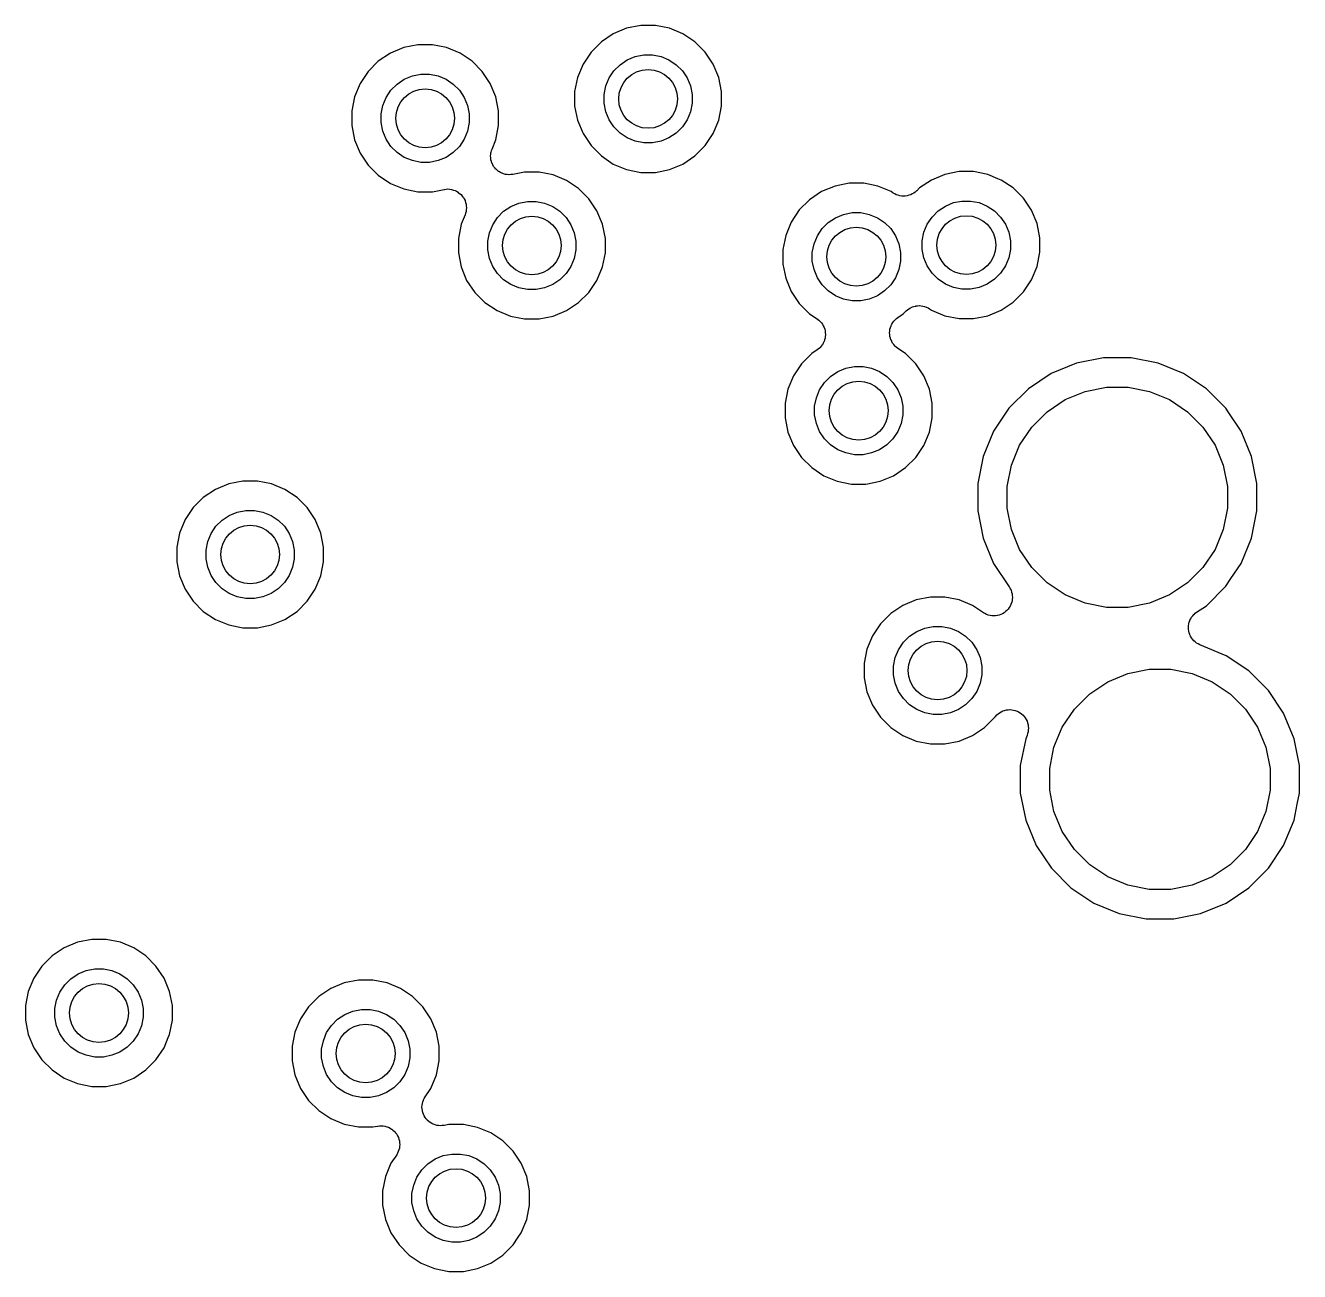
# Model space of a CAD drawing. Extents: x 76.5 to 170.2, y -170.2 to -83.1.
# Drawn here: x 124.2 to 132.87, y -120.46 to -111.97 of the extents above; entities that cross this region are included whole.
import ezdxf

# ---------------------------------------------------------------- set-up
doc = ezdxf.new("R2010")
doc.units = 0
doc.header["$MEASUREMENT"] = 0
doc.layers.add('BLACK', color=7, linetype='CONTINUOUS')

msp = doc.modelspace()

# ---------------------------------------------------------------- linework, layer by layer
at = {"layer": 'BLACK', "linetype": 'CONTINUOUS'}
for p, q in [((128.294, -111.993), (128.203, -112.03)), ((128.391, -111.974), (128.294, -111.993)), ((128.49, -111.974), (128.391, -111.974)), ((128.586, -111.993), (128.49, -111.974)), ((128.677, -112.03), (128.586, -111.993)), ((128.122, -112.085), (128.052, -112.155)), ((128.203, -112.03), (128.122, -112.085)), ((128.759, -112.085), (128.677, -112.03)), ((128.829, -112.155), (128.759, -112.085)), ((126.686, -112.163), (126.604, -112.217)), ((126.777, -112.125), (126.686, -112.163)), ((126.874, -112.106), (126.777, -112.125)), ((126.972, -112.106), (126.874, -112.106)), ((127.069, -112.125), (126.972, -112.106)), ((127.16, -112.163), (127.069, -112.125)), ((127.242, -112.217), (127.16, -112.163)), ((128.052, -112.155), (127.997, -112.237)), ((128.298, -112.208), (128.353, -112.185)), ((128.353, -112.185), (128.411, -112.174)), ((128.411, -112.174), (128.47, -112.174)), ((128.47, -112.174), (128.528, -112.185)), ((128.528, -112.185), (128.582, -112.208)), ((128.883, -112.237), (128.829, -112.155)), ((126.604, -112.217), (126.535, -112.287)), ((127.311, -112.287), (127.242, -112.217)), ((127.997, -112.237), (127.959, -112.328)), ((128.207, -112.282), (128.249, -112.241)), ((128.249, -112.241), (128.298, -112.208)), ((128.582, -112.208), (128.632, -112.241)), ((128.632, -112.241), (128.673, -112.282)), ((128.921, -112.328), (128.883, -112.237)), ((126.535, -112.287), (126.48, -112.369)), ((126.732, -112.373), (126.781, -112.34)), ((126.781, -112.34), (126.836, -112.317)), ((126.836, -112.317), (126.894, -112.306)), ((126.894, -112.306), (126.953, -112.306)), ((126.953, -112.306), (127.011, -112.317)), ((127.011, -112.317), (127.065, -112.34)), ((127.065, -112.34), (127.114, -112.373)), ((127.366, -112.369), (127.311, -112.287)), ((127.959, -112.328), (127.94, -112.424)), ((128.152, -112.386), (128.174, -112.331)), ((128.174, -112.331), (128.207, -112.282)), ((128.673, -112.282), (128.706, -112.331)), ((128.706, -112.331), (128.729, -112.386)), ((128.94, -112.424), (128.921, -112.328)), ((126.48, -112.369), (126.442, -112.46)), ((126.657, -112.464), (126.69, -112.414)), ((126.69, -112.414), (126.732, -112.373)), ((127.114, -112.373), (127.156, -112.414)), ((127.156, -112.414), (127.189, -112.464)), ((127.404, -112.46), (127.366, -112.369)), ((127.94, -112.424), (127.94, -112.523)), ((128.14, -112.444), (128.152, -112.386)), ((128.14, -112.503), (128.14, -112.444)), ((128.729, -112.386), (128.74, -112.444)), ((128.74, -112.444), (128.74, -112.503)), ((128.94, -112.523), (128.94, -112.424)), ((126.442, -112.46), (126.423, -112.556)), ((126.623, -112.576), (126.635, -112.518)), ((126.635, -112.518), (126.657, -112.464)), ((127.189, -112.464), (127.212, -112.518)), ((127.212, -112.518), (127.223, -112.576)), ((127.423, -112.556), (127.404, -112.46)), ((127.94, -112.523), (127.959, -112.619)), ((128.152, -112.561), (128.14, -112.503)), ((128.74, -112.503), (128.729, -112.561)), ((128.921, -112.619), (128.94, -112.523)), ((126.423, -112.556), (126.423, -112.655)), ((126.623, -112.635), (126.623, -112.576)), ((127.223, -112.576), (127.223, -112.635)), ((127.423, -112.655), (127.423, -112.556)), ((127.959, -112.619), (127.997, -112.71)), ((128.174, -112.616), (128.152, -112.561)), ((128.207, -112.665), (128.174, -112.616)), ((128.706, -112.616), (128.673, -112.665)), ((128.729, -112.561), (128.706, -112.616)), ((128.883, -112.71), (128.921, -112.619)), ((126.423, -112.655), (126.442, -112.752)), ((126.635, -112.693), (126.623, -112.635)), ((126.657, -112.748), (126.635, -112.693)), ((127.212, -112.693), (127.189, -112.748)), ((127.223, -112.635), (127.212, -112.693)), ((127.404, -112.752), (127.423, -112.655)), ((128.249, -112.707), (128.207, -112.665)), ((128.298, -112.739), (128.249, -112.707)), ((128.632, -112.707), (128.582, -112.739)), ((128.673, -112.665), (128.632, -112.707)), ((126.442, -112.752), (126.48, -112.843)), ((126.69, -112.797), (126.657, -112.748)), ((127.189, -112.748), (127.156, -112.797)), ((127.378, -112.815), (127.404, -112.752)), ((127.997, -112.71), (128.052, -112.792)), ((128.052, -112.792), (128.122, -112.862)), ((128.353, -112.762), (128.298, -112.739)), ((128.411, -112.774), (128.353, -112.762)), ((128.47, -112.774), (128.411, -112.774)), ((128.528, -112.762), (128.47, -112.774)), ((128.582, -112.739), (128.528, -112.762)), ((128.759, -112.862), (128.829, -112.792)), ((128.829, -112.792), (128.883, -112.71)), ((126.48, -112.843), (126.535, -112.924)), ((126.732, -112.839), (126.69, -112.797)), ((126.781, -112.872), (126.732, -112.839)), ((126.836, -112.894), (126.781, -112.872)), ((127.065, -112.872), (127.011, -112.894)), ((127.114, -112.839), (127.065, -112.872)), ((127.156, -112.797), (127.114, -112.839)), ((127.368, -112.863), (127.369, -112.85)), ((127.369, -112.875), (127.368, -112.863)), ((127.368, -112.863), (127.368, -112.863)), ((127.368, -112.863), (127.368, -112.863)), ((127.369, -112.85), (127.37, -112.838)), ((127.37, -112.887), (127.369, -112.875)), ((127.37, -112.838), (127.371, -112.838)), ((127.371, -112.838), (127.374, -112.826)), ((127.371, -112.838), (127.371, -112.838)), ((127.374, -112.826), (127.378, -112.815)), ((128.122, -112.862), (128.203, -112.917)), ((128.677, -112.917), (128.759, -112.862)), ((126.535, -112.924), (126.604, -112.994)), ((126.894, -112.906), (126.836, -112.894)), ((126.953, -112.906), (126.894, -112.906)), ((127.011, -112.894), (126.953, -112.906)), ((127.37, -112.888), (127.37, -112.887)), ((127.374, -112.899), (127.37, -112.888)), ((127.37, -112.888), (127.37, -112.888)), ((127.377, -112.911), (127.374, -112.899)), ((127.378, -112.912), (127.377, -112.911)), ((127.377, -112.911), (127.377, -112.911)), ((127.383, -112.922), (127.378, -112.912)), ((127.389, -112.933), (127.383, -112.922)), ((127.397, -112.943), (127.389, -112.933)), ((127.389, -112.933), (127.389, -112.933)), ((127.389, -112.933), (127.389, -112.933)), ((127.404, -112.952), (127.397, -112.943)), ((127.405, -112.952), (127.404, -112.952)), ((127.405, -112.953), (127.405, -112.952)), ((127.414, -112.96), (127.405, -112.953)), ((127.423, -112.968), (127.414, -112.96)), ((127.424, -112.968), (127.423, -112.968)), ((127.424, -112.969), (127.424, -112.968)), ((127.435, -112.974), (127.424, -112.969)), ((128.203, -112.917), (128.294, -112.954)), ((128.294, -112.954), (128.391, -112.974)), ((128.49, -112.974), (128.586, -112.954)), ((128.586, -112.954), (128.677, -112.917)), ((130.557, -112.969), (130.46, -112.988)), ((130.655, -112.969), (130.557, -112.969)), ((130.752, -112.988), (130.655, -112.969)), ((126.604, -112.994), (126.686, -113.049)), ((126.686, -113.049), (126.777, -113.086)), ((127.445, -112.98), (127.435, -112.974)), ((127.446, -112.98), (127.445, -112.98)), ((127.445, -112.98), (127.445, -112.98)), ((127.457, -112.984), (127.446, -112.98)), ((127.469, -112.988), (127.457, -112.984)), ((127.481, -112.989), (127.469, -112.988)), ((127.469, -112.988), (127.469, -112.988)), ((127.469, -112.988), (127.469, -112.988)), ((127.493, -112.99), (127.481, -112.989)), ((127.494, -112.99), (127.493, -112.99)), ((127.506, -112.989), (127.494, -112.99)), ((127.494, -112.99), (127.494, -112.99)), ((127.518, -112.988), (127.506, -112.989)), ((127.519, -112.988), (127.518, -112.988)), ((127.52, -112.988), (127.519, -112.988)), ((127.519, -112.988), (127.519, -112.988)), ((127.519, -112.988), (127.519, -112.988)), ((127.599, -112.972), (127.52, -112.988)), ((127.698, -112.972), (127.599, -112.972)), ((127.794, -112.991), (127.698, -112.972)), ((127.885, -113.029), (127.794, -112.991)), ((127.967, -113.084), (127.885, -113.029)), ((128.391, -112.974), (128.49, -112.974)), ((129.808, -113.048), (129.712, -113.068)), ((129.907, -113.048), (129.808, -113.048)), ((130.003, -113.068), (129.907, -113.048)), ((130.369, -113.026), (130.287, -113.08)), ((130.46, -112.988), (130.369, -113.026)), ((130.821, -113.017), (130.752, -112.988)), ((130.843, -113.026), (130.821, -113.017)), ((130.821, -113.017), (130.821, -113.017)), ((130.925, -113.08), (130.843, -113.026)), ((126.777, -113.086), (126.874, -113.106)), ((126.874, -113.106), (126.972, -113.106)), ((126.972, -113.106), (127.052, -113.09)), ((127.052, -113.09), (127.053, -113.09)), ((127.053, -113.09), (127.053, -113.09)), ((127.053, -113.09), (127.053, -113.09)), ((127.053, -113.09), (127.054, -113.09)), ((127.054, -113.09), (127.066, -113.089)), ((127.066, -113.089), (127.078, -113.087)), ((127.078, -113.087), (127.078, -113.087)), ((127.078, -113.087), (127.078, -113.087)), ((127.078, -113.087), (127.09, -113.089)), ((127.09, -113.089), (127.102, -113.09)), ((127.102, -113.09), (127.103, -113.09)), ((127.103, -113.09), (127.103, -113.09)), ((127.103, -113.09), (127.115, -113.094)), ((127.115, -113.094), (127.126, -113.097)), ((127.126, -113.097), (127.126, -113.098)), ((127.126, -113.098), (127.127, -113.098)), ((127.127, -113.098), (127.137, -113.103)), ((127.137, -113.103), (127.148, -113.109)), ((127.148, -113.109), (127.148, -113.109)), ((127.148, -113.109), (127.148, -113.11)), ((127.148, -113.11), (127.157, -113.117)), ((127.157, -113.117), (127.167, -113.125)), ((127.167, -113.125), (127.167, -113.125)), ((127.167, -113.125), (127.167, -113.125)), ((127.167, -113.125), (127.175, -113.135)), ((127.175, -113.135), (127.182, -113.144)), ((128.037, -113.153), (127.967, -113.084)), ((129.621, -113.105), (129.539, -113.16)), ((129.712, -113.068), (129.621, -113.105)), ((130.094, -113.105), (130.003, -113.068)), ((130.108, -113.115), (130.094, -113.105)), ((130.119, -113.12), (130.108, -113.115)), ((130.129, -113.126), (130.119, -113.12)), ((130.13, -113.126), (130.129, -113.126)), ((130.142, -113.13), (130.13, -113.126)), ((130.13, -113.126), (130.13, -113.126)), ((130.153, -113.133), (130.142, -113.13)), ((130.154, -113.134), (130.153, -113.133)), ((130.153, -113.133), (130.153, -113.133)), ((130.166, -113.135), (130.154, -113.134)), ((130.178, -113.136), (130.166, -113.135)), ((130.179, -113.136), (130.178, -113.136)), ((130.178, -113.136), (130.178, -113.136)), ((130.19, -113.135), (130.179, -113.136)), ((130.202, -113.134), (130.19, -113.135)), ((130.203, -113.134), (130.202, -113.134)), ((130.215, -113.13), (130.203, -113.134)), ((130.203, -113.134), (130.203, -113.134)), ((130.226, -113.127), (130.215, -113.13)), ((130.227, -113.127), (130.226, -113.127)), ((130.226, -113.127), (130.226, -113.127)), ((130.237, -113.121), (130.227, -113.127)), ((130.248, -113.116), (130.237, -113.121)), ((130.249, -113.115), (130.248, -113.115)), ((130.248, -113.115), (130.248, -113.116)), ((130.258, -113.108), (130.249, -113.115)), ((130.267, -113.1), (130.258, -113.108)), ((130.268, -113.099), (130.267, -113.1)), ((130.269, -113.099), (130.268, -113.099)), ((130.268, -113.099), (130.268, -113.099)), ((130.268, -113.099), (130.268, -113.099)), ((130.287, -113.08), (130.269, -113.099)), ((130.994, -113.15), (130.925, -113.08)), ((127.182, -113.144), (127.183, -113.145)), ((127.183, -113.145), (127.183, -113.145)), ((127.183, -113.145), (127.188, -113.155)), ((127.188, -113.155), (127.194, -113.166)), ((127.194, -113.166), (127.194, -113.167)), ((127.194, -113.167), (127.194, -113.167)), ((127.194, -113.167), (127.198, -113.178)), ((127.198, -113.178), (127.201, -113.19)), ((127.201, -113.19), (127.201, -113.19)), ((127.201, -113.19), (127.201, -113.191)), ((127.201, -113.191), (127.202, -113.202)), ((127.202, -113.227), (127.201, -113.239)), ((127.202, -113.202), (127.204, -113.215)), ((127.204, -113.215), (127.202, -113.227)), ((127.204, -113.215), (127.204, -113.215)), ((127.204, -113.215), (127.204, -113.215)), ((127.457, -113.239), (127.506, -113.206)), ((127.506, -113.206), (127.561, -113.184)), ((127.561, -113.184), (127.619, -113.172)), ((127.619, -113.172), (127.678, -113.172)), ((127.678, -113.172), (127.736, -113.184)), ((127.736, -113.184), (127.791, -113.206)), ((127.791, -113.206), (127.84, -113.239)), ((128.092, -113.235), (128.037, -113.153)), ((129.469, -113.23), (129.414, -113.312)), ((129.539, -113.16), (129.469, -113.23)), ((130.415, -113.236), (130.464, -113.203)), ((130.464, -113.203), (130.518, -113.18)), ((130.518, -113.18), (130.576, -113.169)), ((130.576, -113.169), (130.635, -113.169)), ((130.635, -113.169), (130.693, -113.18)), ((130.693, -113.18), (130.748, -113.203)), ((130.748, -113.203), (130.797, -113.236)), ((131.049, -113.232), (130.994, -113.15)), ((127.194, -113.263), (127.168, -113.326)), ((127.197, -113.251), (127.194, -113.263)), ((127.201, -113.24), (127.197, -113.251)), ((127.201, -113.239), (127.201, -113.24)), ((127.201, -113.24), (127.201, -113.24)), ((127.383, -113.33), (127.415, -113.281)), ((127.415, -113.281), (127.457, -113.239)), ((127.84, -113.239), (127.882, -113.281)), ((127.882, -113.281), (127.914, -113.33)), ((128.129, -113.326), (128.092, -113.235)), ((129.414, -113.312), (129.377, -113.403)), ((129.624, -113.357), (129.666, -113.315)), ((129.666, -113.315), (129.715, -113.283)), ((129.715, -113.283), (129.77, -113.26)), ((129.77, -113.26), (129.828, -113.248)), ((129.828, -113.248), (129.887, -113.248)), ((129.887, -113.248), (129.945, -113.26)), ((129.945, -113.26), (130, -113.283)), ((130, -113.283), (130.049, -113.315)), ((130.049, -113.315), (130.091, -113.357)), ((130.34, -113.327), (130.373, -113.278)), ((130.373, -113.278), (130.415, -113.236)), ((130.797, -113.236), (130.839, -113.278)), ((130.839, -113.278), (130.872, -113.327)), ((131.087, -113.323), (131.049, -113.232)), ((127.168, -113.326), (127.149, -113.423)), ((127.349, -113.443), (127.36, -113.385)), ((127.36, -113.385), (127.383, -113.33)), ((127.914, -113.33), (127.937, -113.385)), ((127.937, -113.385), (127.949, -113.443)), ((128.149, -113.423), (128.129, -113.326)), ((129.377, -113.403), (129.357, -113.499)), ((129.592, -113.406), (129.624, -113.357)), ((130.091, -113.357), (130.123, -113.406)), ((130.306, -113.439), (130.317, -113.381)), ((130.317, -113.381), (130.34, -113.327)), ((130.872, -113.327), (130.894, -113.381)), ((130.894, -113.381), (130.906, -113.439)), ((131.106, -113.42), (131.087, -113.323)), ((127.149, -113.423), (127.149, -113.521)), ((127.349, -113.502), (127.349, -113.443)), ((127.949, -113.443), (127.949, -113.502)), ((128.149, -113.521), (128.149, -113.423)), ((129.557, -113.519), (129.569, -113.461)), ((129.569, -113.461), (129.592, -113.406)), ((130.123, -113.406), (130.146, -113.461)), ((130.146, -113.461), (130.157, -113.519)), ((130.306, -113.498), (130.306, -113.439)), ((130.906, -113.439), (130.906, -113.498)), ((131.106, -113.518), (131.106, -113.42)), ((127.149, -113.521), (127.168, -113.618)), ((127.36, -113.56), (127.349, -113.502)), ((127.383, -113.614), (127.36, -113.56)), ((127.937, -113.56), (127.914, -113.614)), ((127.949, -113.502), (127.937, -113.56)), ((128.129, -113.618), (128.149, -113.521)), ((129.357, -113.499), (129.357, -113.598)), ((129.557, -113.578), (129.557, -113.519)), ((130.157, -113.519), (130.157, -113.578)), ((130.317, -113.556), (130.306, -113.498)), ((130.34, -113.611), (130.317, -113.556)), ((130.894, -113.556), (130.872, -113.611)), ((130.906, -113.498), (130.894, -113.556)), ((131.087, -113.615), (131.106, -113.518)), ((127.168, -113.618), (127.205, -113.709)), ((127.415, -113.663), (127.383, -113.614)), ((127.457, -113.705), (127.415, -113.663)), ((127.882, -113.663), (127.84, -113.705)), ((127.914, -113.614), (127.882, -113.663)), ((128.092, -113.709), (128.129, -113.618)), ((129.357, -113.598), (129.377, -113.694)), ((129.569, -113.636), (129.557, -113.578)), ((129.592, -113.691), (129.569, -113.636)), ((130.146, -113.636), (130.123, -113.691)), ((130.157, -113.578), (130.146, -113.636)), ((130.373, -113.66), (130.34, -113.611)), ((130.415, -113.702), (130.373, -113.66)), ((130.839, -113.66), (130.797, -113.702)), ((130.872, -113.611), (130.839, -113.66)), ((131.049, -113.706), (131.087, -113.615)), ((127.205, -113.709), (127.26, -113.791)), ((127.506, -113.738), (127.457, -113.705)), ((127.561, -113.761), (127.506, -113.738)), ((127.791, -113.738), (127.736, -113.761)), ((127.84, -113.705), (127.791, -113.738)), ((128.037, -113.791), (128.092, -113.709)), ((129.377, -113.694), (129.414, -113.785)), ((129.624, -113.74), (129.592, -113.691)), ((129.666, -113.781), (129.624, -113.74)), ((130.091, -113.74), (130.049, -113.781)), ((130.123, -113.691), (130.091, -113.74)), ((130.464, -113.735), (130.415, -113.702)), ((130.518, -113.757), (130.464, -113.735)), ((130.748, -113.735), (130.693, -113.757)), ((130.797, -113.702), (130.748, -113.735)), ((130.994, -113.788), (131.049, -113.706)), ((127.26, -113.791), (127.33, -113.86)), ((127.619, -113.772), (127.561, -113.761)), ((127.678, -113.772), (127.619, -113.772)), ((127.736, -113.761), (127.678, -113.772)), ((127.967, -113.86), (128.037, -113.791)), ((129.414, -113.785), (129.469, -113.867)), ((129.715, -113.814), (129.666, -113.781)), ((129.77, -113.837), (129.715, -113.814)), ((129.828, -113.848), (129.77, -113.837)), ((129.945, -113.837), (129.887, -113.848)), ((130, -113.814), (129.945, -113.837)), ((130.049, -113.781), (130, -113.814)), ((130.576, -113.769), (130.518, -113.757)), ((130.635, -113.769), (130.576, -113.769)), ((130.693, -113.757), (130.635, -113.769)), ((130.925, -113.857), (130.994, -113.788)), ((127.33, -113.86), (127.412, -113.915)), ((127.412, -113.915), (127.503, -113.953)), ((127.794, -113.953), (127.885, -113.915)), ((127.885, -113.915), (127.967, -113.86)), ((129.469, -113.867), (129.539, -113.937)), ((129.887, -113.848), (129.828, -113.848)), ((130.176, -113.937), (130.195, -113.918)), ((130.195, -113.918), (130.196, -113.917)), ((130.195, -113.918), (130.195, -113.918)), ((130.195, -113.918), (130.195, -113.918)), ((130.195, -113.918), (130.195, -113.918)), ((130.196, -113.917), (130.205, -113.91)), ((130.205, -113.91), (130.214, -113.902)), ((130.214, -113.902), (130.215, -113.902)), ((130.215, -113.902), (130.226, -113.896)), ((130.215, -113.902), (130.215, -113.902)), ((130.226, -113.896), (130.236, -113.891)), ((130.236, -113.891), (130.237, -113.891)), ((130.237, -113.89), (130.249, -113.887)), ((130.237, -113.891), (130.237, -113.89)), ((130.249, -113.887), (130.26, -113.884)), ((130.26, -113.884), (130.261, -113.884)), ((130.261, -113.883), (130.273, -113.882)), ((130.261, -113.884), (130.261, -113.883)), ((130.273, -113.882), (130.285, -113.881)), ((130.285, -113.881), (130.285, -113.881)), ((130.285, -113.881), (130.286, -113.881)), ((130.286, -113.881), (130.298, -113.883)), ((130.298, -113.883), (130.309, -113.884)), ((130.309, -113.884), (130.31, -113.884)), ((130.31, -113.884), (130.31, -113.884)), ((130.31, -113.884), (130.322, -113.888)), ((130.322, -113.888), (130.333, -113.891)), ((130.333, -113.891), (130.334, -113.891)), ((130.334, -113.891), (130.334, -113.891)), ((130.334, -113.891), (130.345, -113.897)), ((130.345, -113.897), (130.355, -113.903)), ((130.355, -113.903), (130.369, -113.912)), ((130.369, -113.912), (130.46, -113.95)), ((130.752, -113.95), (130.843, -113.912)), ((130.843, -113.912), (130.925, -113.857)), ((127.503, -113.953), (127.599, -113.972)), ((127.599, -113.972), (127.698, -113.972)), ((127.698, -113.972), (127.794, -113.953)), ((129.539, -113.937), (129.591, -113.972)), ((129.591, -113.972), (129.592, -113.972)), ((129.592, -113.972), (129.592, -113.972)), ((129.592, -113.972), (129.592, -113.972)), ((129.592, -113.972), (129.592, -113.973)), ((129.592, -113.973), (129.602, -113.981)), ((129.602, -113.981), (129.611, -113.988)), ((129.611, -113.988), (129.611, -113.988)), ((129.611, -113.988), (129.611, -113.989)), ((129.611, -113.989), (129.619, -113.998)), ((129.619, -113.998), (129.626, -114.007)), ((129.626, -114.007), (129.627, -114.008)), ((129.627, -114.008), (129.627, -114.008)), ((129.627, -114.008), (129.632, -114.019)), ((130.093, -114.017), (130.099, -114.007)), ((130.099, -114.007), (130.105, -113.996)), ((130.105, -113.996), (130.113, -113.986)), ((130.105, -113.996), (130.105, -113.996)), ((130.105, -113.996), (130.105, -113.996)), ((130.113, -113.986), (130.121, -113.977)), ((130.121, -113.977), (130.13, -113.969)), ((130.121, -113.977), (130.121, -113.977)), ((130.121, -113.977), (130.121, -113.977)), ((130.13, -113.969), (130.14, -113.961)), ((130.14, -113.961), (130.176, -113.937)), ((130.46, -113.95), (130.557, -113.969)), ((130.557, -113.969), (130.655, -113.969)), ((130.655, -113.969), (130.752, -113.95)), ((129.632, -114.019), (129.638, -114.029)), ((129.638, -114.029), (129.638, -114.03)), ((129.638, -114.03), (129.638, -114.03)), ((129.638, -114.03), (129.642, -114.042)), ((129.642, -114.042), (129.645, -114.053)), ((129.645, -114.053), (129.645, -114.053)), ((129.645, -114.053), (129.645, -114.054)), ((129.645, -114.054), (129.646, -114.066)), ((129.646, -114.091), (129.645, -114.102)), ((129.646, -114.066), (129.647, -114.078)), ((129.647, -114.079), (129.646, -114.091)), ((129.647, -114.078), (129.647, -114.078)), ((129.647, -114.078), (129.647, -114.079)), ((130.083, -114.066), (130.085, -114.054)), ((130.084, -114.078), (130.083, -114.066)), ((130.083, -114.066), (130.083, -114.066)), ((130.083, -114.066), (130.083, -114.066)), ((130.085, -114.09), (130.084, -114.078)), ((130.085, -114.054), (130.086, -114.042)), ((130.086, -114.091), (130.085, -114.09)), ((130.086, -114.041), (130.089, -114.03)), ((130.086, -114.042), (130.086, -114.041)), ((130.086, -114.041), (130.086, -114.041)), ((130.089, -114.103), (130.086, -114.091)), ((130.086, -114.091), (130.086, -114.091)), ((130.089, -114.03), (130.093, -114.018)), ((130.093, -114.018), (130.093, -114.017)), ((130.093, -114.018), (130.093, -114.018)), ((129.591, -114.183), (129.554, -114.207)), ((129.6, -114.175), (129.591, -114.183)), ((129.61, -114.168), (129.6, -114.175)), ((129.618, -114.158), (129.61, -114.167)), ((129.61, -114.167), (129.61, -114.167)), ((129.61, -114.167), (129.61, -114.168)), ((129.625, -114.149), (129.618, -114.158)), ((129.626, -114.148), (129.625, -114.149)), ((129.632, -114.137), (129.626, -114.148)), ((129.626, -114.148), (129.626, -114.148)), ((129.637, -114.127), (129.632, -114.137)), ((129.638, -114.126), (129.637, -114.126)), ((129.637, -114.126), (129.637, -114.127)), ((129.641, -114.115), (129.638, -114.126)), ((129.645, -114.103), (129.641, -114.115)), ((129.645, -114.102), (129.645, -114.103)), ((129.645, -114.103), (129.645, -114.103)), ((130.092, -114.114), (130.089, -114.103)), ((130.093, -114.114), (130.092, -114.114)), ((130.093, -114.115), (130.093, -114.114)), ((130.098, -114.125), (130.093, -114.115)), ((130.104, -114.136), (130.098, -114.125)), ((130.104, -114.137), (130.104, -114.136)), ((130.104, -114.136), (130.104, -114.136)), ((130.112, -114.146), (130.104, -114.137)), ((130.119, -114.155), (130.112, -114.146)), ((130.12, -114.156), (130.119, -114.155)), ((130.129, -114.164), (130.12, -114.156)), ((130.12, -114.156), (130.12, -114.156)), ((130.138, -114.171), (130.129, -114.164)), ((130.139, -114.172), (130.138, -114.171)), ((130.14, -114.172), (130.139, -114.172)), ((130.139, -114.172), (130.139, -114.172)), ((130.139, -114.172), (130.139, -114.172)), ((130.192, -114.207), (130.14, -114.172)), ((129.554, -114.207), (129.485, -114.277)), ((130.261, -114.277), (130.192, -114.207)), ((131.54, -114.236), (131.356, -114.272)), ((131.727, -114.236), (131.54, -114.236)), ((131.91, -114.272), (131.727, -114.236)), ((129.485, -114.277), (129.43, -114.359)), ((129.682, -114.363), (129.731, -114.33)), ((129.731, -114.33), (129.786, -114.307)), ((129.786, -114.307), (129.844, -114.296)), ((129.844, -114.296), (129.903, -114.296)), ((129.903, -114.296), (129.961, -114.307)), ((129.961, -114.307), (130.015, -114.33)), ((130.015, -114.33), (130.064, -114.363)), ((130.316, -114.359), (130.261, -114.277)), ((131.183, -114.344), (131.028, -114.448)), ((131.356, -114.272), (131.183, -114.344)), ((132.083, -114.344), (131.91, -114.272)), ((132.239, -114.448), (132.083, -114.344)), ((129.43, -114.359), (129.392, -114.45)), ((129.607, -114.454), (129.64, -114.404)), ((129.64, -114.404), (129.682, -114.363)), ((130.064, -114.363), (130.106, -114.404)), ((130.106, -114.404), (130.139, -114.454)), ((130.354, -114.45), (130.316, -114.359)), ((131.414, -114.465), (131.559, -114.436)), ((131.559, -114.436), (131.707, -114.436)), ((131.707, -114.436), (131.852, -114.465)), ((129.392, -114.45), (129.373, -114.546)), ((129.573, -114.566), (129.585, -114.508)), ((129.585, -114.508), (129.607, -114.454)), ((130.139, -114.454), (130.162, -114.508)), ((130.162, -114.508), (130.173, -114.566)), ((130.373, -114.546), (130.354, -114.45)), ((131.028, -114.448), (130.895, -114.58)), ((131.155, -114.603), (131.278, -114.521)), ((131.278, -114.521), (131.414, -114.465)), ((131.852, -114.465), (131.988, -114.521)), ((131.988, -114.521), (132.111, -114.603)), ((132.371, -114.58), (132.239, -114.448)), ((129.373, -114.546), (129.373, -114.645)), ((129.573, -114.625), (129.573, -114.566)), ((130.173, -114.566), (130.173, -114.625)), ((130.373, -114.645), (130.373, -114.546)), ((130.895, -114.58), (130.791, -114.736)), ((131.051, -114.708), (131.155, -114.603)), ((132.111, -114.603), (132.216, -114.708)), ((132.387, -114.605), (132.371, -114.58)), ((132.475, -114.736), (132.387, -114.605)), ((132.387, -114.605), (132.387, -114.605)), ((129.373, -114.645), (129.392, -114.742)), ((129.585, -114.683), (129.573, -114.625)), ((129.607, -114.738), (129.585, -114.683)), ((130.162, -114.683), (130.139, -114.738)), ((130.173, -114.625), (130.162, -114.683)), ((130.354, -114.742), (130.373, -114.645)), ((129.392, -114.742), (129.43, -114.833)), ((129.64, -114.787), (129.607, -114.738)), ((129.682, -114.829), (129.64, -114.787)), ((130.106, -114.787), (130.064, -114.829)), ((130.139, -114.738), (130.106, -114.787)), ((130.316, -114.833), (130.354, -114.742)), ((130.791, -114.736), (130.72, -114.909)), ((130.968, -114.83), (131.051, -114.708)), ((132.216, -114.708), (132.298, -114.83)), ((132.547, -114.909), (132.475, -114.736)), ((129.43, -114.833), (129.485, -114.914)), ((129.731, -114.862), (129.682, -114.829)), ((129.786, -114.884), (129.731, -114.862)), ((130.015, -114.862), (129.961, -114.884)), ((130.064, -114.829), (130.015, -114.862)), ((130.261, -114.914), (130.316, -114.833)), ((130.912, -114.967), (130.968, -114.83)), ((132.298, -114.83), (132.354, -114.967)), ((129.485, -114.914), (129.554, -114.984)), ((129.844, -114.896), (129.786, -114.884)), ((129.903, -114.896), (129.844, -114.896)), ((129.961, -114.884), (129.903, -114.896)), ((130.192, -114.984), (130.261, -114.914)), ((130.72, -114.909), (130.683, -115.092)), ((132.583, -115.092), (132.547, -114.909)), ((129.554, -114.984), (129.636, -115.039)), ((129.636, -115.039), (129.727, -115.076)), ((130.019, -115.076), (130.11, -115.039)), ((130.11, -115.039), (130.192, -114.984)), ((130.883, -115.112), (130.912, -114.967)), ((132.354, -114.967), (132.383, -115.112)), ((125.495, -115.132), (125.413, -115.186)), ((125.586, -115.094), (125.495, -115.132)), ((125.683, -115.075), (125.586, -115.094)), ((125.781, -115.075), (125.683, -115.075)), ((125.878, -115.094), (125.781, -115.075)), ((125.969, -115.132), (125.878, -115.094)), ((126.051, -115.186), (125.969, -115.132)), ((129.727, -115.076), (129.824, -115.096)), ((129.824, -115.096), (129.922, -115.096)), ((129.922, -115.096), (130.019, -115.076)), ((130.683, -115.092), (130.683, -115.279)), ((130.883, -115.26), (130.883, -115.112)), ((132.383, -115.112), (132.383, -115.26)), ((132.583, -115.279), (132.583, -115.092)), ((125.413, -115.186), (125.344, -115.256)), ((126.12, -115.256), (126.051, -115.186)), ((125.344, -115.256), (125.289, -115.338)), ((125.541, -115.342), (125.59, -115.309)), ((125.59, -115.309), (125.644, -115.286)), ((125.644, -115.286), (125.702, -115.275)), ((125.702, -115.275), (125.762, -115.275)), ((125.762, -115.275), (125.819, -115.286)), ((125.819, -115.286), (125.874, -115.309)), ((125.874, -115.309), (125.923, -115.342)), ((126.175, -115.338), (126.12, -115.256)), ((130.683, -115.279), (130.72, -115.463)), ((130.912, -115.404), (130.883, -115.26)), ((132.383, -115.26), (132.354, -115.404)), ((132.547, -115.463), (132.583, -115.279)), ((125.289, -115.338), (125.251, -115.429)), ((125.466, -115.433), (125.499, -115.383)), ((125.499, -115.383), (125.541, -115.342)), ((125.923, -115.342), (125.965, -115.383)), ((125.965, -115.383), (125.998, -115.433)), ((126.213, -115.429), (126.175, -115.338)), ((125.251, -115.429), (125.232, -115.525)), ((125.444, -115.487), (125.466, -115.433)), ((125.998, -115.433), (126.02, -115.487)), ((126.232, -115.525), (126.213, -115.429)), ((130.72, -115.463), (130.791, -115.636)), ((130.968, -115.541), (130.912, -115.404)), ((132.354, -115.404), (132.298, -115.541)), ((132.475, -115.636), (132.547, -115.463)), ((125.232, -115.525), (125.232, -115.624)), ((125.432, -115.545), (125.444, -115.487)), ((125.432, -115.604), (125.432, -115.545)), ((126.02, -115.487), (126.032, -115.545)), ((126.032, -115.545), (126.032, -115.604)), ((126.232, -115.624), (126.232, -115.525)), ((131.051, -115.664), (130.968, -115.541)), ((132.298, -115.541), (132.216, -115.664)), ((125.232, -115.624), (125.251, -115.72)), ((125.444, -115.662), (125.432, -115.604)), ((126.032, -115.604), (126.02, -115.662)), ((126.213, -115.72), (126.232, -115.624)), ((130.791, -115.636), (130.898, -115.795)), ((132.406, -115.738), (132.475, -115.636)), ((125.251, -115.72), (125.289, -115.811)), ((125.466, -115.717), (125.444, -115.662)), ((125.499, -115.766), (125.466, -115.717)), ((125.998, -115.717), (125.965, -115.766)), ((126.02, -115.662), (125.998, -115.717)), ((126.175, -115.811), (126.213, -115.72)), ((131.155, -115.768), (131.051, -115.664)), ((132.216, -115.664), (132.111, -115.768)), ((132.371, -115.791), (132.406, -115.738)), ((132.406, -115.738), (132.406, -115.738)), ((125.289, -115.811), (125.344, -115.893)), ((125.541, -115.808), (125.499, -115.766)), ((125.59, -115.84), (125.541, -115.808)), ((125.923, -115.808), (125.874, -115.84)), ((125.965, -115.766), (125.923, -115.808)), ((126.12, -115.893), (126.175, -115.811)), ((130.898, -115.795), (130.899, -115.797)), ((130.899, -115.797), (130.899, -115.797)), ((130.899, -115.797), (130.899, -115.797)), ((130.899, -115.797), (130.899, -115.797)), ((130.899, -115.797), (130.904, -115.808)), ((130.904, -115.808), (130.91, -115.819)), ((130.91, -115.819), (130.91, -115.819)), ((130.91, -115.819), (130.91, -115.819)), ((130.91, -115.819), (130.914, -115.831)), ((130.914, -115.831), (130.917, -115.842)), ((131.278, -115.85), (131.155, -115.768)), ((132.111, -115.768), (131.988, -115.85)), ((132.239, -115.924), (132.371, -115.791)), ((125.344, -115.893), (125.413, -115.963)), ((125.644, -115.863), (125.59, -115.84)), ((125.702, -115.875), (125.644, -115.863)), ((125.762, -115.875), (125.702, -115.875)), ((125.819, -115.863), (125.762, -115.875)), ((125.874, -115.84), (125.819, -115.863)), ((126.051, -115.963), (126.12, -115.893)), ((130.264, -115.884), (130.173, -115.922)), ((130.361, -115.865), (130.264, -115.884)), ((130.459, -115.865), (130.361, -115.865)), ((130.556, -115.884), (130.459, -115.865)), ((130.647, -115.922), (130.556, -115.884)), ((130.909, -115.916), (130.903, -115.926)), ((130.913, -115.904), (130.909, -115.915)), ((130.909, -115.915), (130.909, -115.916)), ((130.909, -115.916), (130.909, -115.916)), ((130.917, -115.892), (130.913, -115.904)), ((130.917, -115.842), (130.917, -115.843)), ((130.917, -115.843), (130.917, -115.843)), ((130.917, -115.843), (130.918, -115.855)), ((130.918, -115.879), (130.917, -115.892)), ((130.917, -115.892), (130.917, -115.892)), ((130.917, -115.892), (130.917, -115.892)), ((130.918, -115.855), (130.919, -115.867)), ((130.919, -115.867), (130.918, -115.879)), ((130.919, -115.867), (130.919, -115.867)), ((130.919, -115.867), (130.919, -115.867)), ((131.414, -115.907), (131.278, -115.85)), ((131.559, -115.936), (131.414, -115.907)), ((131.852, -115.907), (131.707, -115.936)), ((131.988, -115.85), (131.852, -115.907)), ((125.413, -115.963), (125.495, -116.018)), ((125.969, -116.018), (126.051, -115.963)), ((130.091, -115.976), (130.022, -116.046)), ((130.173, -115.922), (130.091, -115.976)), ((130.722, -115.972), (130.647, -115.922)), ((130.732, -115.977), (130.722, -115.972)), ((130.743, -115.983), (130.732, -115.977)), ((130.744, -115.983), (130.743, -115.983)), ((130.755, -115.987), (130.744, -115.983)), ((130.744, -115.983), (130.744, -115.983)), ((130.767, -115.99), (130.755, -115.987)), ((130.779, -115.992), (130.767, -115.99)), ((130.767, -115.99), (130.767, -115.99)), ((130.767, -115.99), (130.767, -115.99)), ((130.792, -115.993), (130.779, -115.992)), ((130.804, -115.992), (130.792, -115.993)), ((130.792, -115.993), (130.792, -115.993)), ((130.792, -115.993), (130.792, -115.993)), ((130.816, -115.991), (130.804, -115.992)), ((130.817, -115.991), (130.816, -115.991)), ((130.828, -115.987), (130.817, -115.991)), ((130.817, -115.991), (130.817, -115.991)), ((130.84, -115.984), (130.828, -115.987)), ((130.851, -115.978), (130.84, -115.984)), ((130.84, -115.984), (130.84, -115.984)), ((130.84, -115.984), (130.84, -115.984)), ((130.862, -115.972), (130.851, -115.978)), ((130.872, -115.964), (130.862, -115.972)), ((130.862, -115.972), (130.862, -115.972)), ((130.862, -115.972), (130.862, -115.972)), ((130.881, -115.956), (130.872, -115.964)), ((130.882, -115.956), (130.881, -115.956)), ((130.89, -115.947), (130.882, -115.956)), ((130.882, -115.956), (130.882, -115.956)), ((130.897, -115.937), (130.89, -115.947)), ((130.903, -115.926), (130.897, -115.937)), ((130.897, -115.937), (130.897, -115.937)), ((130.897, -115.937), (130.897, -115.937)), ((131.707, -115.936), (131.559, -115.936)), ((132.133, -116.013), (132.138, -116.002)), ((132.138, -116.002), (132.139, -116.002)), ((132.139, -116.002), (132.147, -115.992)), ((132.139, -116.002), (132.139, -116.002)), ((132.147, -115.992), (132.154, -115.983)), ((132.154, -115.983), (132.154, -115.983)), ((132.154, -115.983), (132.155, -115.983)), ((132.155, -115.983), (132.164, -115.975)), ((132.164, -115.975), (132.173, -115.967)), ((132.173, -115.967), (132.239, -115.924)), ((125.495, -116.018), (125.586, -116.055)), ((125.586, -116.055), (125.683, -116.075)), ((125.683, -116.075), (125.781, -116.075)), ((125.781, -116.075), (125.878, -116.055)), ((125.878, -116.055), (125.969, -116.018)), ((130.022, -116.046), (129.967, -116.128)), ((130.268, -116.099), (130.323, -116.076)), ((130.323, -116.076), (130.381, -116.065)), ((130.381, -116.065), (130.44, -116.065)), ((130.44, -116.065), (130.498, -116.076)), ((130.498, -116.076), (130.552, -116.099)), ((132.117, -116.072), (132.118, -116.06)), ((132.118, -116.084), (132.117, -116.072)), ((132.117, -116.072), (132.117, -116.072)), ((132.117, -116.072), (132.117, -116.072)), ((132.118, -116.06), (132.119, -116.048)), ((132.119, -116.096), (132.118, -116.084)), ((132.119, -116.048), (132.12, -116.047)), ((132.12, -116.047), (132.123, -116.036)), ((132.12, -116.047), (132.12, -116.047)), ((132.123, -116.036), (132.127, -116.024)), ((132.127, -116.023), (132.133, -116.013)), ((132.127, -116.024), (132.127, -116.023)), ((132.127, -116.024), (132.127, -116.024)), ((129.967, -116.128), (129.929, -116.219)), ((130.144, -116.223), (130.177, -116.173)), ((130.177, -116.173), (130.219, -116.132)), ((130.219, -116.132), (130.268, -116.099)), ((130.552, -116.099), (130.601, -116.132)), ((130.601, -116.132), (130.643, -116.173)), ((130.643, -116.173), (130.676, -116.223)), ((132.119, -116.097), (132.119, -116.096)), ((132.123, -116.109), (132.119, -116.097)), ((132.119, -116.097), (132.119, -116.097)), ((132.126, -116.12), (132.123, -116.109)), ((132.126, -116.121), (132.126, -116.12)), ((132.126, -116.12), (132.126, -116.12)), ((132.132, -116.131), (132.126, -116.121)), ((132.138, -116.142), (132.132, -116.131)), ((132.138, -116.143), (132.138, -116.142)), ((132.138, -116.142), (132.138, -116.142)), ((132.145, -116.152), (132.138, -116.143)), ((132.153, -116.162), (132.145, -116.152)), ((132.163, -116.17), (132.153, -116.162)), ((132.153, -116.162), (132.153, -116.162)), ((132.153, -116.162), (132.153, -116.162)), ((132.172, -116.178), (132.163, -116.17)), ((129.929, -116.219), (129.91, -116.315)), ((130.122, -116.277), (130.144, -116.223)), ((130.676, -116.223), (130.699, -116.277)), ((132.183, -116.184), (132.172, -116.178)), ((132.172, -116.178), (132.172, -116.178)), ((132.172, -116.178), (132.172, -116.178)), ((132.194, -116.189), (132.183, -116.184)), ((132.194, -116.19), (132.194, -116.189)), ((132.195, -116.19), (132.194, -116.19)), ((132.194, -116.19), (132.194, -116.19)), ((132.194, -116.19), (132.194, -116.19)), ((132.373, -116.264), (132.195, -116.19)), ((132.529, -116.368), (132.373, -116.264)), ((129.91, -116.315), (129.91, -116.414)), ((130.11, -116.335), (130.122, -116.277)), ((130.11, -116.394), (130.11, -116.335)), ((130.699, -116.277), (130.71, -116.335)), ((130.71, -116.335), (130.71, -116.394)), ((129.91, -116.414), (129.929, -116.51)), ((130.122, -116.452), (130.11, -116.394)), ((130.71, -116.394), (130.699, -116.452)), ((131.568, -116.441), (131.704, -116.385)), ((131.704, -116.385), (131.849, -116.356)), ((131.849, -116.356), (131.997, -116.356)), ((131.997, -116.356), (132.142, -116.385)), ((132.142, -116.385), (132.278, -116.441)), ((132.661, -116.5), (132.529, -116.368)), ((129.929, -116.51), (129.967, -116.601)), ((130.144, -116.507), (130.122, -116.452)), ((130.177, -116.556), (130.144, -116.507)), ((130.676, -116.507), (130.643, -116.556)), ((130.699, -116.452), (130.676, -116.507)), ((131.341, -116.628), (131.445, -116.523)), ((131.445, -116.523), (131.568, -116.441)), ((132.278, -116.441), (132.401, -116.523)), ((132.401, -116.523), (132.506, -116.628)), ((132.765, -116.656), (132.661, -116.5)), ((129.967, -116.601), (130.022, -116.683)), ((130.219, -116.598), (130.177, -116.556)), ((130.268, -116.631), (130.219, -116.598)), ((130.601, -116.598), (130.552, -116.631)), ((130.643, -116.556), (130.601, -116.598)), ((130.022, -116.683), (130.091, -116.753)), ((130.323, -116.653), (130.268, -116.631)), ((130.381, -116.665), (130.323, -116.653)), ((130.44, -116.665), (130.381, -116.665)), ((130.498, -116.653), (130.44, -116.665)), ((130.552, -116.631), (130.498, -116.653)), ((130.729, -116.753), (130.802, -116.68)), ((130.802, -116.68), (130.805, -116.677)), ((130.805, -116.677), (130.813, -116.667)), ((130.813, -116.667), (130.822, -116.659)), ((130.813, -116.667), (130.813, -116.667)), ((130.813, -116.667), (130.813, -116.667)), ((130.822, -116.659), (130.832, -116.652)), ((130.832, -116.652), (130.843, -116.646)), ((130.832, -116.652), (130.832, -116.652)), ((130.832, -116.652), (130.832, -116.652)), ((130.843, -116.646), (130.854, -116.64)), ((130.854, -116.64), (130.865, -116.637)), ((130.854, -116.64), (130.854, -116.64)), ((130.854, -116.64), (130.854, -116.64)), ((130.865, -116.637), (130.878, -116.633)), ((130.878, -116.633), (130.89, -116.632)), ((130.878, -116.633), (130.878, -116.633)), ((130.878, -116.633), (130.878, -116.633)), ((130.89, -116.632), (130.902, -116.631)), ((130.902, -116.631), (130.903, -116.631)), ((130.903, -116.631), (130.903, -116.631)), ((130.903, -116.631), (130.915, -116.632)), ((130.915, -116.632), (130.927, -116.634)), ((130.927, -116.634), (130.927, -116.634)), ((130.927, -116.634), (130.927, -116.634)), ((130.927, -116.634), (130.938, -116.637)), ((130.938, -116.637), (130.951, -116.641)), ((130.951, -116.641), (130.951, -116.641)), ((130.951, -116.641), (130.951, -116.641)), ((130.951, -116.641), (130.96, -116.646)), ((130.96, -116.646), (130.973, -116.653)), ((130.973, -116.653), (130.973, -116.653)), ((130.973, -116.653), (130.973, -116.653)), ((130.973, -116.653), (130.981, -116.66)), ((130.981, -116.66), (130.992, -116.669)), ((130.992, -116.669), (130.992, -116.669)), ((130.992, -116.669), (130.992, -116.669)), ((130.992, -116.669), (130.999, -116.677)), ((130.999, -116.677), (131.007, -116.688)), ((131.007, -116.688), (131.007, -116.688)), ((131.007, -116.688), (131.007, -116.688)), ((131.007, -116.688), (131.013, -116.698)), ((131.013, -116.698), (131.019, -116.71)), ((131.258, -116.75), (131.341, -116.628)), ((132.506, -116.628), (132.588, -116.75)), ((132.837, -116.829), (132.765, -116.656)), ((130.091, -116.753), (130.173, -116.808)), ((130.647, -116.808), (130.729, -116.753)), ((131.019, -116.71), (131.019, -116.71)), ((131.019, -116.71), (131.019, -116.71)), ((131.019, -116.71), (131.022, -116.72)), ((131.022, -116.72), (131.026, -116.734)), ((131.026, -116.783), (131.023, -116.794)), ((131.026, -116.734), (131.026, -116.734)), ((131.026, -116.734), (131.026, -116.734)), ((131.026, -116.734), (131.027, -116.745)), ((131.027, -116.769), (131.026, -116.783)), ((131.026, -116.783), (131.026, -116.783)), ((131.026, -116.783), (131.026, -116.783)), ((131.027, -116.745), (131.028, -116.758)), ((131.028, -116.758), (131.027, -116.769)), ((131.028, -116.758), (131.028, -116.758)), ((131.028, -116.758), (131.028, -116.758)), ((131.202, -116.887), (131.258, -116.75)), ((132.588, -116.75), (132.644, -116.887)), ((130.173, -116.808), (130.264, -116.845)), ((130.264, -116.845), (130.361, -116.865)), ((130.361, -116.865), (130.459, -116.865)), ((130.459, -116.865), (130.556, -116.845)), ((130.556, -116.845), (130.647, -116.808)), ((131.01, -116.829), (130.973, -117.012)), ((131.019, -116.807), (131.01, -116.829)), ((131.023, -116.794), (131.019, -116.807)), ((132.873, -117.012), (132.837, -116.829)), ((131.173, -117.032), (131.202, -116.887)), ((132.644, -116.887), (132.673, -117.032)), ((130.973, -117.012), (130.973, -117.199)), ((131.173, -117.18), (131.173, -117.032)), ((132.673, -117.032), (132.673, -117.18)), ((132.873, -117.199), (132.873, -117.012)), ((130.973, -117.199), (131.01, -117.383)), ((131.202, -117.324), (131.173, -117.18)), ((132.673, -117.18), (132.644, -117.324)), ((132.858, -117.275), (132.873, -117.199)), ((132.837, -117.383), (132.858, -117.275)), ((132.858, -117.275), (132.858, -117.275)), ((131.01, -117.383), (131.081, -117.556)), ((131.258, -117.461), (131.202, -117.324)), ((132.644, -117.324), (132.588, -117.461)), ((132.765, -117.556), (132.837, -117.383)), ((131.341, -117.584), (131.258, -117.461)), ((132.588, -117.461), (132.506, -117.584)), ((131.081, -117.556), (131.185, -117.711)), ((132.661, -117.711), (132.765, -117.556)), ((131.445, -117.688), (131.341, -117.584)), ((132.506, -117.584), (132.401, -117.688)), ((131.185, -117.711), (131.317, -117.844)), ((131.568, -117.77), (131.445, -117.688)), ((132.401, -117.688), (132.278, -117.77)), ((132.529, -117.844), (132.661, -117.711)), ((131.704, -117.827), (131.568, -117.77)), ((132.278, -117.77), (132.142, -117.827)), ((131.317, -117.844), (131.473, -117.948)), ((131.849, -117.856), (131.704, -117.827)), ((131.997, -117.856), (131.849, -117.856)), ((132.142, -117.827), (131.997, -117.856)), ((132.373, -117.948), (132.529, -117.844)), ((131.473, -117.948), (131.646, -118.019)), ((132.2, -118.019), (132.373, -117.948)), ((131.646, -118.019), (131.83, -118.056)), ((131.83, -118.056), (132.017, -118.056)), ((132.017, -118.056), (132.2, -118.019)), ((124.466, -118.253), (124.384, -118.307)), ((124.557, -118.215), (124.466, -118.253)), ((124.654, -118.196), (124.557, -118.215)), ((124.752, -118.196), (124.654, -118.196)), ((124.849, -118.215), (124.752, -118.196)), ((124.94, -118.253), (124.849, -118.215)), ((125.022, -118.307), (124.94, -118.253)), ((124.384, -118.307), (124.315, -118.377)), ((125.091, -118.377), (125.022, -118.307)), ((124.315, -118.377), (124.26, -118.459)), ((124.512, -118.463), (124.561, -118.43)), ((124.561, -118.43), (124.616, -118.407)), ((124.616, -118.407), (124.674, -118.396)), ((124.674, -118.396), (124.733, -118.396)), ((124.733, -118.396), (124.791, -118.407)), ((124.791, -118.407), (124.845, -118.43)), ((124.845, -118.43), (124.894, -118.463)), ((125.146, -118.459), (125.091, -118.377)), ((124.26, -118.459), (124.222, -118.55)), ((124.437, -118.554), (124.47, -118.504)), ((124.47, -118.504), (124.512, -118.463)), ((124.894, -118.463), (124.936, -118.504)), ((124.936, -118.504), (124.969, -118.554)), ((125.184, -118.55), (125.146, -118.459)), ((126.372, -118.491), (126.281, -118.529)), ((126.469, -118.472), (126.372, -118.491)), ((126.567, -118.472), (126.469, -118.472)), ((126.664, -118.491), (126.567, -118.472)), ((126.755, -118.529), (126.664, -118.491)), ((124.222, -118.55), (124.203, -118.646)), ((124.415, -118.608), (124.437, -118.554)), ((124.969, -118.554), (124.992, -118.608)), ((125.203, -118.646), (125.184, -118.55)), ((126.199, -118.584), (126.13, -118.654)), ((126.281, -118.529), (126.199, -118.584)), ((126.837, -118.584), (126.755, -118.529)), ((126.906, -118.654), (126.837, -118.584)), ((124.203, -118.646), (124.203, -118.745)), ((124.403, -118.666), (124.415, -118.608)), ((124.403, -118.725), (124.403, -118.666)), ((124.992, -118.608), (125.003, -118.666)), ((125.003, -118.666), (125.003, -118.725)), ((125.203, -118.745), (125.203, -118.646)), ((126.13, -118.654), (126.075, -118.735)), ((126.376, -118.706), (126.431, -118.684)), ((126.431, -118.684), (126.489, -118.672)), ((126.489, -118.672), (126.548, -118.672)), ((126.548, -118.672), (126.606, -118.684)), ((126.606, -118.684), (126.66, -118.706)), ((126.938, -118.701), (126.906, -118.654)), ((124.203, -118.745), (124.222, -118.842)), ((124.415, -118.783), (124.403, -118.725)), ((125.003, -118.725), (124.992, -118.783)), ((125.184, -118.842), (125.203, -118.745)), ((126.075, -118.735), (126.037, -118.826)), ((126.285, -118.781), (126.327, -118.739)), ((126.327, -118.739), (126.376, -118.706)), ((126.66, -118.706), (126.709, -118.739)), ((126.709, -118.739), (126.751, -118.781)), ((126.961, -118.735), (126.938, -118.701)), ((126.938, -118.701), (126.938, -118.701)), ((126.999, -118.826), (126.961, -118.735)), ((124.222, -118.842), (124.26, -118.933)), ((124.437, -118.838), (124.415, -118.783)), ((124.47, -118.887), (124.437, -118.838)), ((124.969, -118.838), (124.936, -118.887)), ((124.992, -118.783), (124.969, -118.838)), ((125.146, -118.933), (125.175, -118.862)), ((125.175, -118.862), (125.184, -118.842)), ((125.175, -118.862), (125.175, -118.862)), ((126.037, -118.826), (126.018, -118.923)), ((126.23, -118.885), (126.252, -118.83)), ((126.252, -118.83), (126.285, -118.781)), ((126.751, -118.781), (126.784, -118.83)), ((126.784, -118.83), (126.807, -118.885)), ((127.018, -118.923), (126.999, -118.826)), ((124.26, -118.933), (124.315, -119.014)), ((124.512, -118.929), (124.47, -118.887)), ((124.561, -118.962), (124.512, -118.929)), ((124.894, -118.929), (124.845, -118.962)), ((124.936, -118.887), (124.894, -118.929)), ((125.091, -119.014), (125.146, -118.933)), ((126.018, -118.923), (126.018, -119.022)), ((126.218, -118.943), (126.23, -118.885)), ((126.218, -119.002), (126.218, -118.943)), ((126.807, -118.885), (126.818, -118.943)), ((126.818, -118.943), (126.818, -119.002)), ((127.018, -119.022), (127.018, -118.923)), ((124.315, -119.014), (124.384, -119.084)), ((124.616, -118.984), (124.561, -118.962)), ((124.674, -118.996), (124.616, -118.984)), ((124.733, -118.996), (124.674, -118.996)), ((124.791, -118.984), (124.733, -118.996)), ((124.845, -118.962), (124.791, -118.984)), ((125.022, -119.084), (125.091, -119.014)), ((126.018, -119.022), (126.037, -119.118)), ((126.23, -119.06), (126.218, -119.002)), ((126.818, -119.002), (126.807, -119.06)), ((126.999, -119.118), (127.018, -119.022)), ((124.384, -119.084), (124.466, -119.139)), ((124.94, -119.139), (125.022, -119.084)), ((126.037, -119.118), (126.075, -119.209)), ((126.252, -119.114), (126.23, -119.06)), ((126.285, -119.164), (126.252, -119.114)), ((126.784, -119.114), (126.751, -119.164)), ((126.807, -119.06), (126.784, -119.114)), ((126.961, -119.209), (126.999, -119.118)), ((124.466, -119.139), (124.557, -119.176)), ((124.557, -119.176), (124.654, -119.196)), ((124.654, -119.196), (124.752, -119.196)), ((124.752, -119.196), (124.849, -119.176)), ((124.849, -119.176), (124.94, -119.139)), ((126.075, -119.209), (126.13, -119.291)), ((126.327, -119.205), (126.285, -119.164)), ((126.376, -119.238), (126.327, -119.205)), ((126.709, -119.205), (126.66, -119.238)), ((126.751, -119.164), (126.709, -119.205)), ((126.923, -119.267), (126.961, -119.209)), ((126.13, -119.291), (126.199, -119.361)), ((126.431, -119.261), (126.376, -119.238)), ((126.489, -119.272), (126.431, -119.261)), ((126.548, -119.272), (126.489, -119.272)), ((126.606, -119.261), (126.548, -119.272)), ((126.66, -119.238), (126.606, -119.261)), ((126.907, -119.3), (126.911, -119.289)), ((126.911, -119.288), (126.917, -119.278)), ((126.911, -119.289), (126.911, -119.288)), ((126.911, -119.288), (126.911, -119.288)), ((126.917, -119.278), (126.923, -119.267)), ((126.199, -119.361), (126.281, -119.415)), ((126.901, -119.337), (126.903, -119.324)), ((126.902, -119.349), (126.901, -119.337)), ((126.901, -119.337), (126.901, -119.337)), ((126.901, -119.337), (126.901, -119.337)), ((126.904, -119.361), (126.902, -119.349)), ((126.903, -119.324), (126.904, -119.312)), ((126.904, -119.312), (126.907, -119.3)), ((126.904, -119.312), (126.904, -119.312)), ((126.904, -119.312), (126.904, -119.312)), ((126.904, -119.362), (126.904, -119.361)), ((126.904, -119.361), (126.904, -119.361)), ((126.907, -119.373), (126.904, -119.362)), ((126.911, -119.385), (126.907, -119.373)), ((126.916, -119.396), (126.911, -119.385)), ((126.911, -119.385), (126.911, -119.385)), ((126.911, -119.385), (126.911, -119.385)), ((126.281, -119.415), (126.372, -119.453)), ((126.372, -119.453), (126.469, -119.472)), ((126.469, -119.472), (126.567, -119.472)), ((126.567, -119.472), (126.598, -119.466)), ((126.598, -119.466), (126.6, -119.466)), ((126.6, -119.466), (126.612, -119.465)), ((126.6, -119.466), (126.6, -119.466)), ((126.6, -119.466), (126.6, -119.466)), ((126.6, -119.466), (126.6, -119.466)), ((126.612, -119.465), (126.624, -119.464)), ((126.624, -119.464), (126.625, -119.464)), ((126.625, -119.464), (126.625, -119.464)), ((126.625, -119.464), (126.637, -119.465)), ((126.637, -119.465), (126.649, -119.466)), ((126.649, -119.466), (126.649, -119.466)), ((126.649, -119.466), (126.649, -119.466)), ((126.649, -119.466), (126.661, -119.47)), ((126.661, -119.47), (126.673, -119.474)), ((126.922, -119.407), (126.916, -119.396)), ((126.93, -119.417), (126.922, -119.407)), ((126.922, -119.407), (126.922, -119.407)), ((126.922, -119.407), (126.922, -119.407)), ((126.938, -119.426), (126.93, -119.417)), ((126.938, -119.427), (126.938, -119.426)), ((126.938, -119.426), (126.938, -119.426)), ((126.947, -119.434), (126.938, -119.427)), ((126.957, -119.442), (126.947, -119.434)), ((126.968, -119.448), (126.957, -119.442)), ((126.957, -119.442), (126.957, -119.442)), ((126.957, -119.442), (126.957, -119.442)), ((126.978, -119.454), (126.968, -119.448)), ((126.979, -119.454), (126.978, -119.454)), ((126.99, -119.458), (126.979, -119.454)), ((126.979, -119.454), (126.979, -119.454)), ((127.002, -119.462), (126.99, -119.458)), ((127.014, -119.463), (127.002, -119.462)), ((127.002, -119.462), (127.002, -119.462)), ((127.002, -119.462), (127.002, -119.462)), ((127.027, -119.464), (127.014, -119.463)), ((127.039, -119.463), (127.027, -119.464)), ((127.027, -119.464), (127.027, -119.464)), ((127.027, -119.464), (127.027, -119.464)), ((127.051, -119.462), (127.039, -119.463)), ((127.052, -119.462), (127.051, -119.462)), ((127.053, -119.462), (127.052, -119.462)), ((127.052, -119.462), (127.052, -119.462)), ((127.052, -119.462), (127.052, -119.462)), ((127.084, -119.456), (127.053, -119.462)), ((127.183, -119.456), (127.084, -119.456)), ((127.279, -119.475), (127.183, -119.456)), ((126.673, -119.474), (126.673, -119.474)), ((126.673, -119.474), (126.673, -119.474)), ((126.673, -119.474), (126.684, -119.48)), ((126.684, -119.48), (126.694, -119.486)), ((126.694, -119.486), (126.695, -119.486)), ((126.695, -119.486), (126.695, -119.486)), ((126.695, -119.486), (126.704, -119.494)), ((126.704, -119.494), (126.713, -119.501)), ((126.713, -119.501), (126.714, -119.502)), ((126.714, -119.502), (126.714, -119.502)), ((126.714, -119.502), (126.721, -119.511)), ((126.721, -119.511), (126.729, -119.521)), ((126.729, -119.521), (126.729, -119.521)), ((126.729, -119.521), (126.729, -119.521)), ((126.729, -119.521), (126.735, -119.532)), ((126.735, -119.532), (126.741, -119.543)), ((126.741, -119.543), (126.741, -119.543)), ((126.741, -119.543), (126.741, -119.543)), ((126.741, -119.543), (126.744, -119.554)), ((126.744, -119.554), (126.748, -119.566)), ((127.37, -119.513), (127.279, -119.475)), ((127.452, -119.567), (127.37, -119.513)), ((126.74, -119.64), (126.734, -119.651)), ((126.744, -119.628), (126.74, -119.639)), ((126.74, -119.639), (126.74, -119.64)), ((126.74, -119.64), (126.74, -119.64)), ((126.748, -119.616), (126.744, -119.628)), ((126.748, -119.566), (126.748, -119.567)), ((126.748, -119.567), (126.748, -119.567)), ((126.748, -119.567), (126.749, -119.579)), ((126.749, -119.604), (126.748, -119.616)), ((126.748, -119.616), (126.748, -119.616)), ((126.748, -119.616), (126.748, -119.616)), ((126.749, -119.579), (126.75, -119.591)), ((126.75, -119.591), (126.749, -119.604)), ((126.75, -119.591), (126.75, -119.591)), ((126.75, -119.591), (126.75, -119.591)), ((127.522, -119.637), (127.452, -119.567)), ((127.576, -119.719), (127.522, -119.637)), ((126.69, -119.719), (126.652, -119.81)), ((126.729, -119.661), (126.69, -119.719)), ((126.734, -119.651), (126.729, -119.661)), ((126.9, -119.764), (126.942, -119.723)), ((126.942, -119.723), (126.991, -119.69)), ((126.991, -119.69), (127.046, -119.667)), ((127.046, -119.667), (127.104, -119.656)), ((127.104, -119.656), (127.163, -119.656)), ((127.163, -119.656), (127.221, -119.667)), ((127.221, -119.667), (127.275, -119.69)), ((127.275, -119.69), (127.325, -119.723)), ((127.325, -119.723), (127.366, -119.764)), ((127.614, -119.81), (127.576, -119.719)), ((126.652, -119.81), (126.633, -119.906)), ((126.845, -119.868), (126.867, -119.814)), ((126.867, -119.814), (126.9, -119.764)), ((127.366, -119.764), (127.399, -119.814)), ((127.399, -119.814), (127.422, -119.868)), ((127.633, -119.906), (127.614, -119.81)), ((126.633, -119.906), (126.633, -120.005)), ((126.833, -119.926), (126.845, -119.868)), ((127.422, -119.868), (127.433, -119.926)), ((127.633, -120.005), (127.633, -119.906)), ((126.833, -119.985), (126.833, -119.926)), ((126.845, -120.043), (126.833, -119.985)), ((127.433, -119.985), (127.422, -120.043)), ((127.433, -119.926), (127.433, -119.985)), ((126.633, -120.005), (126.652, -120.102)), ((126.867, -120.098), (126.845, -120.043)), ((127.422, -120.043), (127.399, -120.098)), ((127.614, -120.102), (127.633, -120.005)), ((126.652, -120.102), (126.69, -120.193)), ((126.9, -120.147), (126.867, -120.098)), ((126.942, -120.189), (126.9, -120.147)), ((127.366, -120.147), (127.325, -120.189)), ((127.399, -120.098), (127.366, -120.147)), ((127.576, -120.193), (127.614, -120.102)), ((126.69, -120.193), (126.745, -120.274)), ((126.991, -120.222), (126.942, -120.189)), ((127.046, -120.244), (126.991, -120.222)), ((127.104, -120.256), (127.046, -120.244)), ((127.221, -120.244), (127.163, -120.256)), ((127.275, -120.222), (127.221, -120.244)), ((127.325, -120.189), (127.275, -120.222)), ((127.522, -120.274), (127.556, -120.223)), ((127.556, -120.223), (127.576, -120.193)), ((127.556, -120.223), (127.556, -120.223)), ((126.745, -120.274), (126.815, -120.344)), ((127.163, -120.256), (127.104, -120.256)), ((127.452, -120.344), (127.522, -120.274)), ((126.815, -120.344), (126.896, -120.399)), ((126.896, -120.399), (126.987, -120.436)), ((127.279, -120.436), (127.37, -120.399)), ((127.37, -120.399), (127.452, -120.344)), ((126.987, -120.436), (127.084, -120.456)), ((127.084, -120.456), (127.183, -120.456)), ((127.183, -120.456), (127.279, -120.436))]:
    msp.add_line(p, q, dxfattribs=at)
at = {"layer": 'BLACK'}
for centre in [(128.44, -112.474), (126.923, -112.606), (127.649, -113.472), (130.606, -113.469), (129.857, -113.548), (129.873, -114.596), (125.732, -115.575), (130.41, -116.365), (124.703, -118.696), (126.518, -118.972), (127.133, -119.956)]:
    msp.add_circle(centre, 0.2, dxfattribs=at)

doc.saveas('drawing.dxf')
